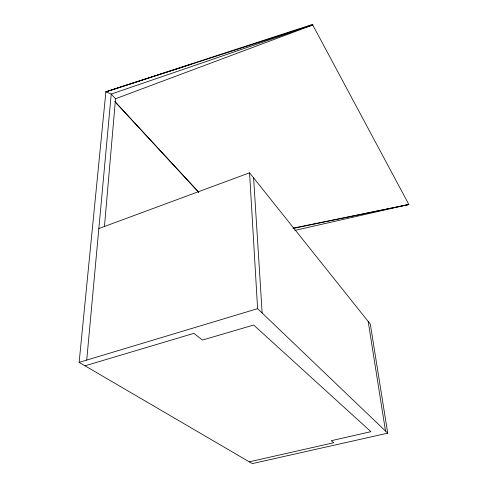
<?xml version="1.0" encoding="UTF-8"?>
<svg xmlns="http://www.w3.org/2000/svg" width="488" height="488" viewBox="0 0 488 488"><rect width="100%" height="100%" fill="white"/><g stroke="black" fill="none" stroke-linecap="round" stroke-linejoin="round"><path stroke-width="0.73" d="M104.432 226.725L115.54 98.747L111.227 94.062L105.878 91.842L79.129 362.377L252.29 463.6L387.728 433.161L370.325 324.136L249.557 172.813L98.844 228.561M86.73 360.089L111.227 94.062L312.881 24.937L115.54 98.747M312.881 24.937L105.878 91.842L312.43 24.4L408.871 204.496L294.782 230.421M105.878 91.842L191.546 64.129M79.129 362.377L257.603 308.654L387.728 433.161M85.01 365.817L193.864 333.353L202.453 340.063L253.681 325.032L370.91 431.691L331.254 440.701L333.822 442.707L249.252 461.825M293.3 228.421L408.871 204.496L292.922 228.177M198.695 192.199L114.851 101.541L198.665 192.235M368.178 321.452L385.502 431.032M253.614 177.9L262.141 312.997M249.557 172.813L257.603 308.654"/></g></svg>
